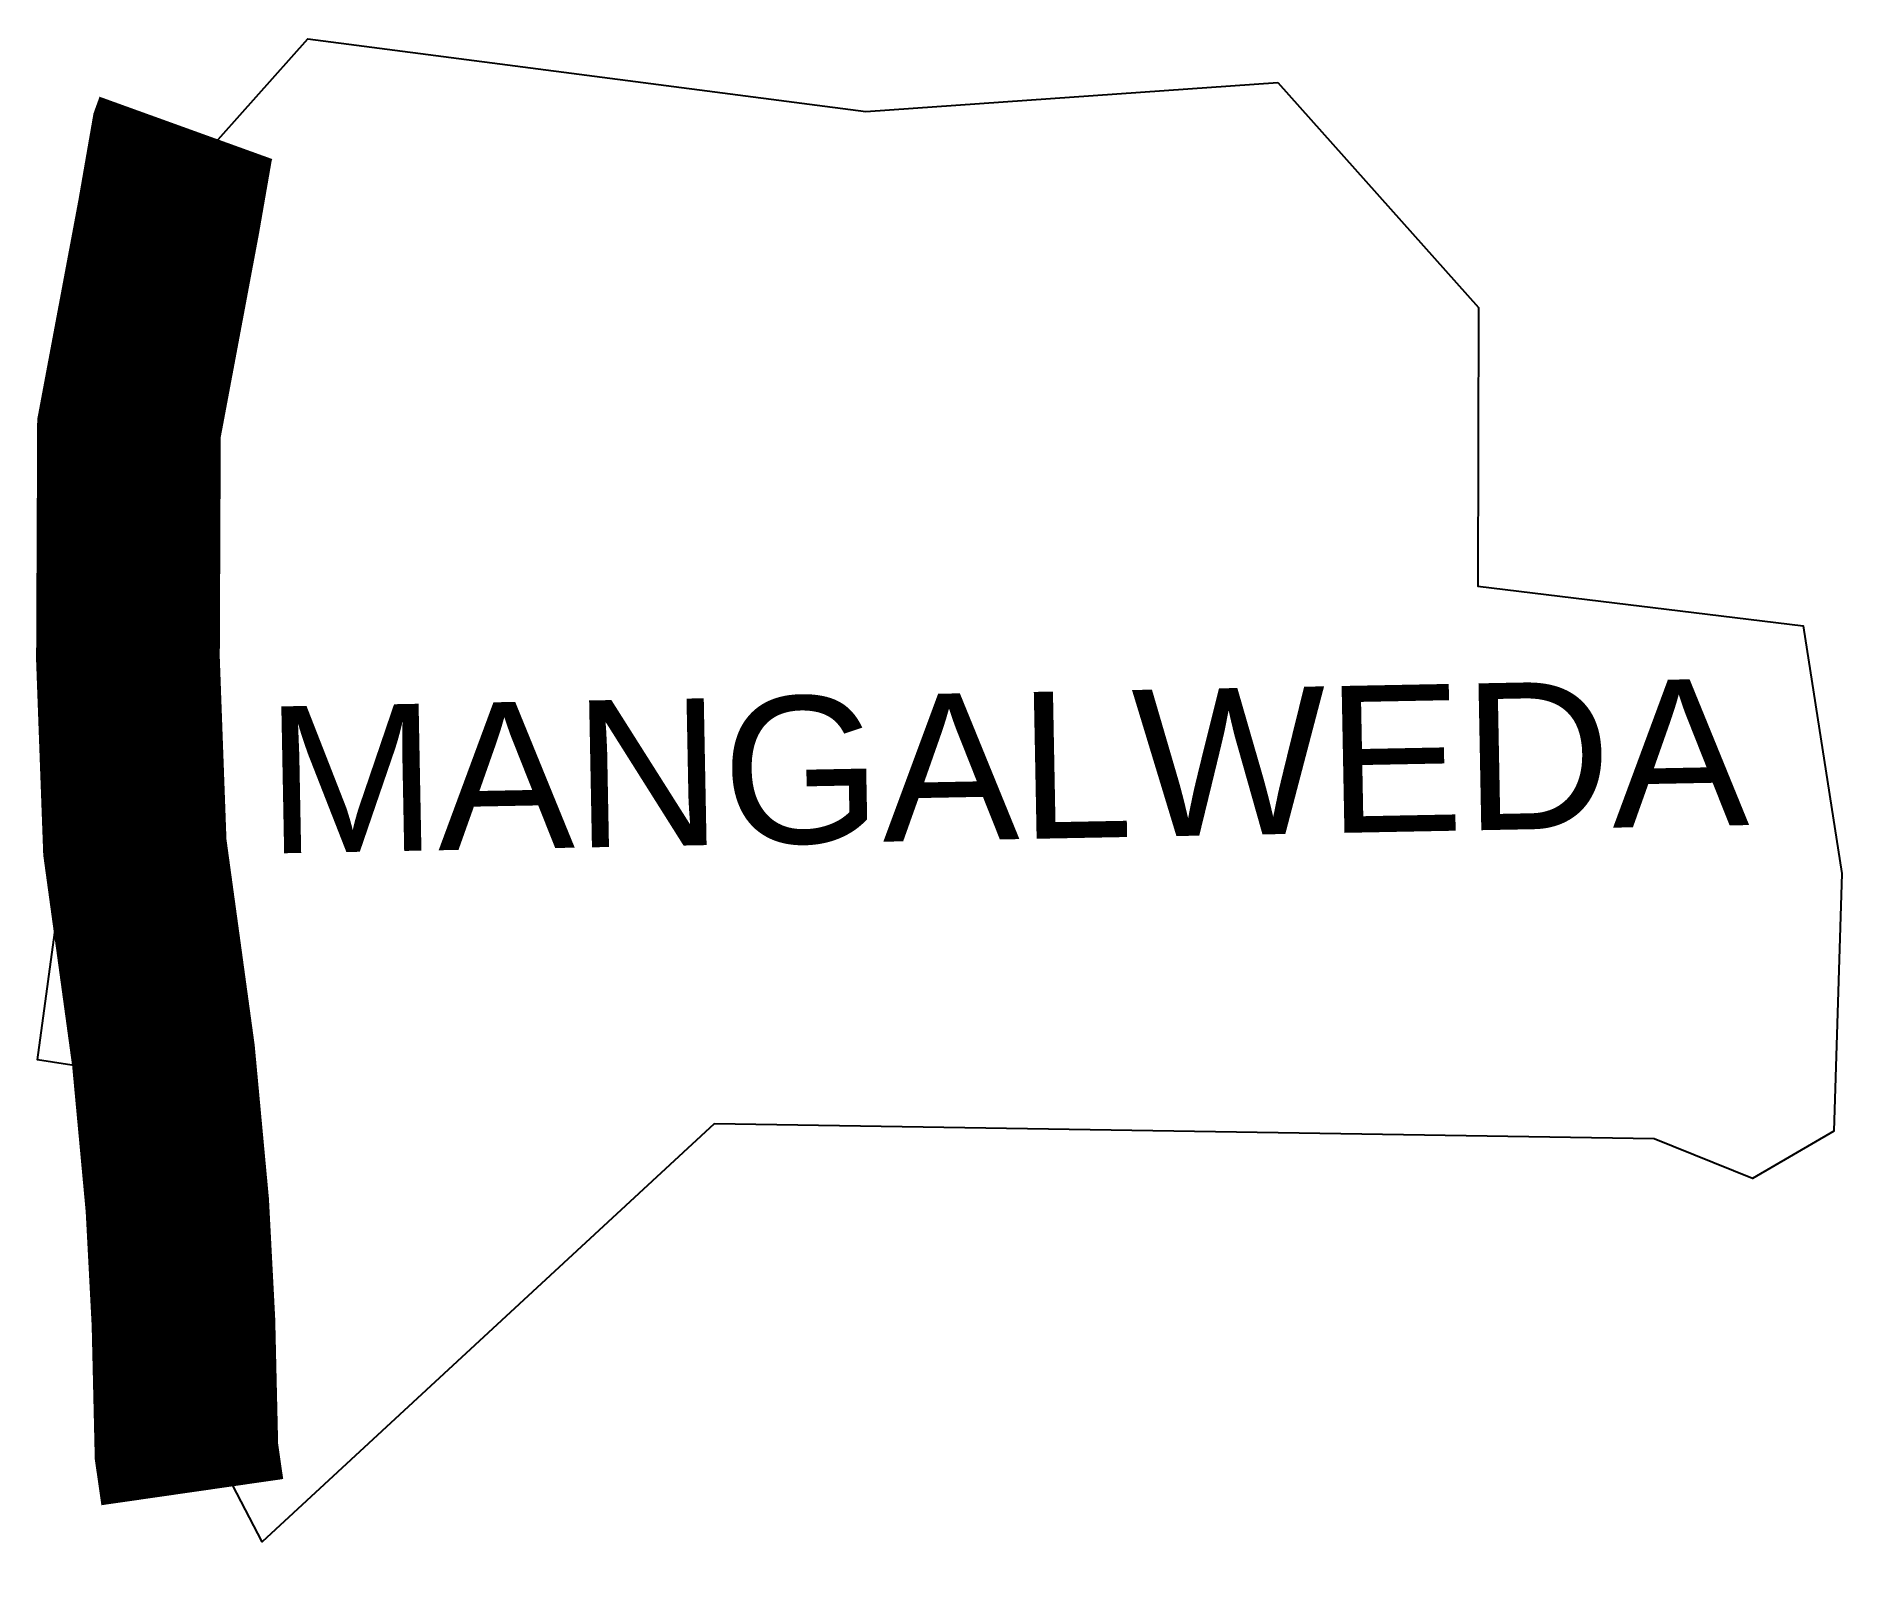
# Model space of a CAD drawing. Header units: metres. Extents: x 261902 to 262393, y 2168854 to 2169276.
import ezdxf

# ---------------------------------------------------------------- set-up
doc = ezdxf.new("R2010")
doc.units = ezdxf.units.M
doc.header["$MEASUREMENT"] = 0
for name, color, linetype in [('ARTIFICIALLY PROTECTED', 1, 'Continuous'), ('village', 3, 'Continuous'), ('VILLAGE NAME', 250, 'Continuous')]:
    doc.layers.add(name, color=color, linetype=linetype)
doc.styles.get("Standard").update_dxf_attribs({"font": 'arial.ttf'})

msp = doc.modelspace()

# ---------------------------------------------------------------- linework, layer by layer
at = {"layer": 'ARTIFICIALLY PROTECTED', "const_width": 50, "flags": 128}
msp.add_lwpolyline([(261942.31, 2169250.92), (261941.4, 2169248.4), (261937.61, 2169226.62), (261926.81, 2169169.11), (261926.53, 2169106.18), (261928.41, 2169054.99), (261936.18, 2168998.32), (261939.97, 2168957.52), (261941.64, 2168925.6), (261942.46, 2168890.38), (261944.05, 2168879.36)], dxfattribs=at)
at = {"layer": 'village'}
msp.add_lwpolyline([(262239.56, 2169263.3), (262294.17, 2169201.96)], dxfattribs=at)
at = {"layer": 'village', "color": 3}
for points in [[(262393.11, 2169047.88, 0), (262390.89, 2168977.67, 0), (262368.78, 2168964.8, 0), (262342.01, 2168975.54, 0), (262086.14, 2168979.66, 0), (261963.08, 2168865.79, 0), (261923.08, 2168942.69, 0), (261928.76, 2168992.91, 0), (261901.93, 2168997.08, 0), (261933.28, 2169227.74, 0), (261975.54, 2169275.17, 0), (262127.41, 2169255.37, 0), (262239.56, 2169263.3, 0)], [(262294.17, 2169201.96, 0), (262294.02, 2169126.07, 0), (262382.56, 2169115.3, 0), (262393.11, 2169047.88, 0)]]:
    msp.add_polyline3d(points, dxfattribs=at)

# ---------------------------------------------------------------- texts
at = {"layer": 'VILLAGE NAME', "insert": (261963.7, 2169093.27), "char_height": 40, "attachment_point": 1, "rotation": 1.1028}
msp.add_mtext_dynamic_manual_height_columns('{\\fArial|b0|i0|c0|p34;MANGALWEDA}', width=726.9295, gutter_width=543.74, heights=[0], dxfattribs=at)

doc.saveas('drawing.dxf')
